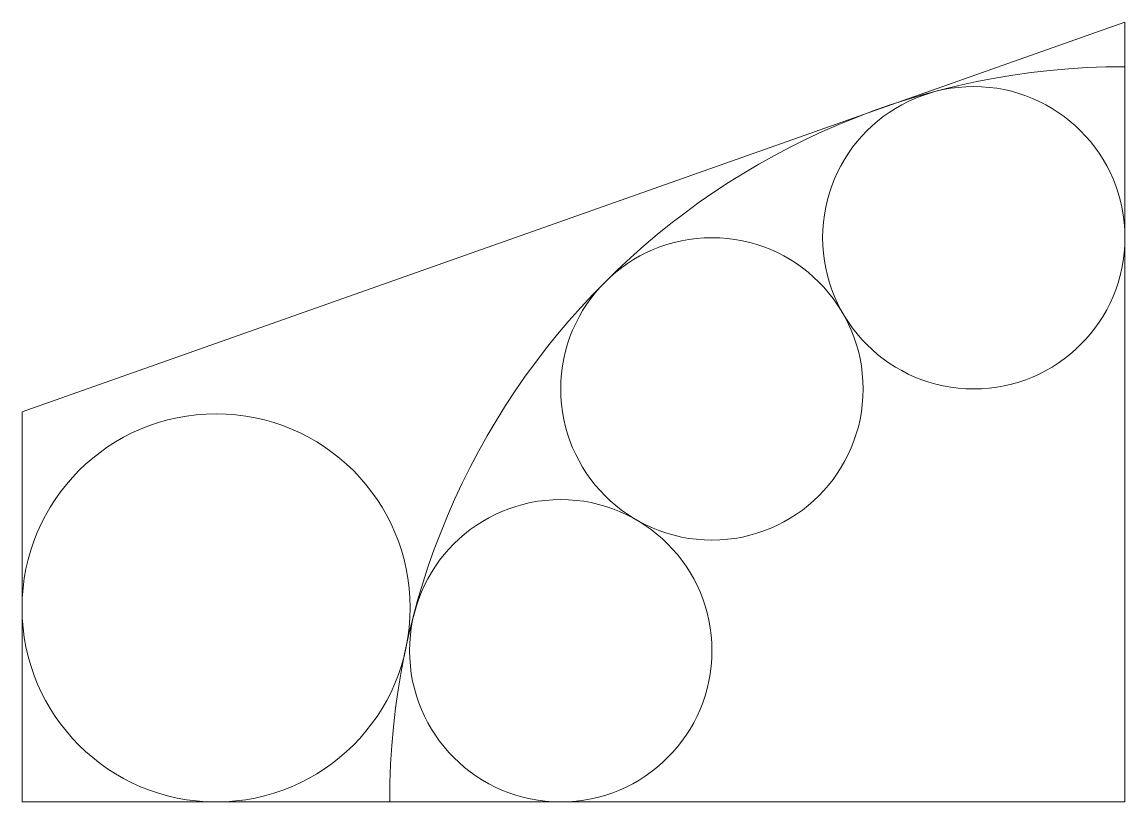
# Model space of a CAD drawing. Header units: centimetres. Extents: x -1962.8 to -1887.8, y 1759.1 to 1812.1.
import ezdxf

# ---------------------------------------------------------------- set-up
doc = ezdxf.new("R2010")
doc.units = ezdxf.units.CM
doc.layers.add('標註', color=7, linetype='Continuous', lineweight=15)

msp = doc.modelspace()

# ---------------------------------------------------------------- linework, layer by layer
at = {"layer": '標註'}
for p, q in [((-1962.839, 1785.584), (-1887.839, 1812.1)), ((-1887.839, 1759.067), (-1887.839, 1812.1)), ((-1962.839, 1785.584), (-1962.839, 1759.067)), ((-1962.839, 1759.067), (-1887.839, 1759.067))]:
    msp.add_line(p, q, dxfattribs=at)
for centre, radius in [((-1898.119, 1797.434), 10.28), ((-1915.925, 1787.154), 10.28), ((-1949.642, 1772.264), 13.197), ((-1926.205, 1769.348), 10.28)]:
    msp.add_circle(centre, radius, dxfattribs=at)
msp.add_arc((-1887.839, 1759.067), 50, 90, 180, dxfattribs=at)

doc.saveas('drawing.dxf')
